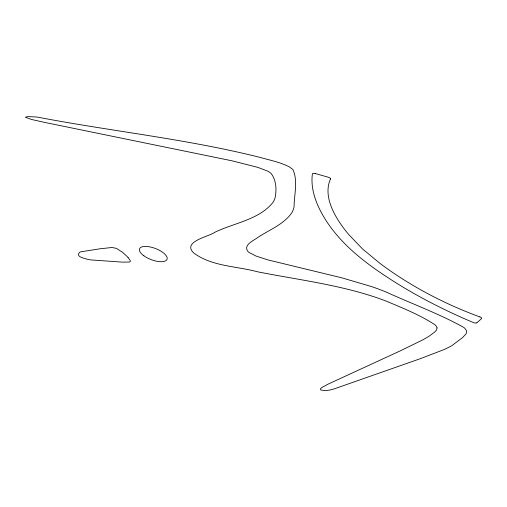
<?xml version="1.0" encoding="UTF-8"?>
<svg xmlns="http://www.w3.org/2000/svg" width="507" height="507" viewBox="0 0 507 507"><rect width="100%" height="100%" fill="white"/><g stroke="black" fill="none" stroke-linecap="round" stroke-linejoin="round"><path stroke-width="0.76" d="M330.463 178.958C324.15 193.281 331.039 209.087 338.872 221.312A204.733 82.945 20.8 0 0 348.746 234.545L362.549 248.975L379.908 263.317A204.733 82.945 20.8 0 0 398.477 276.34C423.941 292.932 451.344 306.494 479.888 316.919M476.859 322.794L481.492 318.669A2.18 0.881 20.8 0 0 479.901 316.881M315.183 173.521L328.289 177.216A2.18 0.881 20.8 0 1 330.558 178.99M128.094 257.581L130.242 260.573L130.248 261.561L129.513 262.043L122.029 262.113L91.862 259.99A42.423 17.187 20.8 0 1 90.899 259.901L88.674 259.59A7.041 2.852 20.8 0 1 87.749 259.375C84.498 258.317 74.738 256.694 79.91 252.144A7.041 2.852 20.8 0 1 80.347 251.897L99.816 248.817L111.99 247.492L116.452 248.379L121.972 251.935A53.393 21.63 20.8 0 1 124.088 253.696L126.382 255.807A53.393 21.63 20.8 0 1 128.094 257.581M315.183 173.559A3.061 1.242 20.8 0 0 312.413 173.857A245.249 99.359 20.8 0 0 322.452 214.55C339.487 244.723 368.386 265.503 397.152 283.533A245.249 99.359 20.8 0 0 473.525 322.61A3.061 1.242 20.8 0 0 476.783 322.763M437.047 327.953L436.533 330.013L434.772 331.965L428.871 336.363L422.718 339.924L400.061 350.964L328.08 384.135L321.831 387.538L320.354 388.97L320.735 389.953C325.19 390.96 330.089 390.371 334.379 388.818L420.088 358.766L444.709 349.329L451.496 345.901L462.479 337.649L466.041 333.885L466.643 332.218L466.497 330.849A11.04 4.474 20.8 0 0 466.085 329.987L464.589 328.111A7.307 2.96 20.8 0 0 463.772 327.414C439.075 313.687 412.305 303.978 386.626 292.241A79.555 32.233 20.8 0 0 383.774 291.088L377.994 288.876A112.972 45.769 20.8 0 0 371.732 286.639L341.775 277.817L268.108 259.958L256.054 256.073L249.019 252.416A8.543 3.46 20.8 0 1 247.593 251.098C243.392 244.57 254.032 240.426 258.019 237.333C269.502 229.665 283.673 224.531 291.772 212.813A112.972 45.769 20.8 0 0 292.983 210.386L293.8 208.016A79.555 32.233 20.8 0 0 294.066 206.786C294.149 194.637 298.11 181.214 293.014 169.763A7.307 2.96 20.8 0 0 292.324 169.059L289.782 167.209A11.04 4.474 20.8 0 0 288.35 166.372C279.3 161.961 269.299 160.054 259.679 157.303C186.468 138.918 111.027 131.256 36.967 117.022L27.91 116.578L25.35 117.225L31.485 119.462L44.597 122.396L232.301 160.871L257.936 167.405L267.899 171.22A9.931 4.024 20.8 0 1 271.226 173.597C276.353 180.346 276.79 190.226 274.965 198.231A114.943 46.568 20.8 0 1 273.045 202.363C258.855 219.892 234.215 222.833 214.867 232.269C208.966 236.668 181.519 241.643 193.87 253.082C212.065 266.524 236.566 266.099 257.708 271.828C297.273 279.617 337.656 284.528 376.017 297.438A114.943 46.568 20.8 0 1 386.556 301.266C403.059 308.205 420.005 314.948 435.006 324.816A9.931 4.024 20.8 0 1 436.863 327.224L437.047 327.953M143.855 255.782A14.728 5.964 20.8 0 0 166.879 259.666A14.728 5.964 20.8 0 0 149.134 246.757A14.728 5.964 20.8 0 0 143.855 255.782"/></g></svg>
